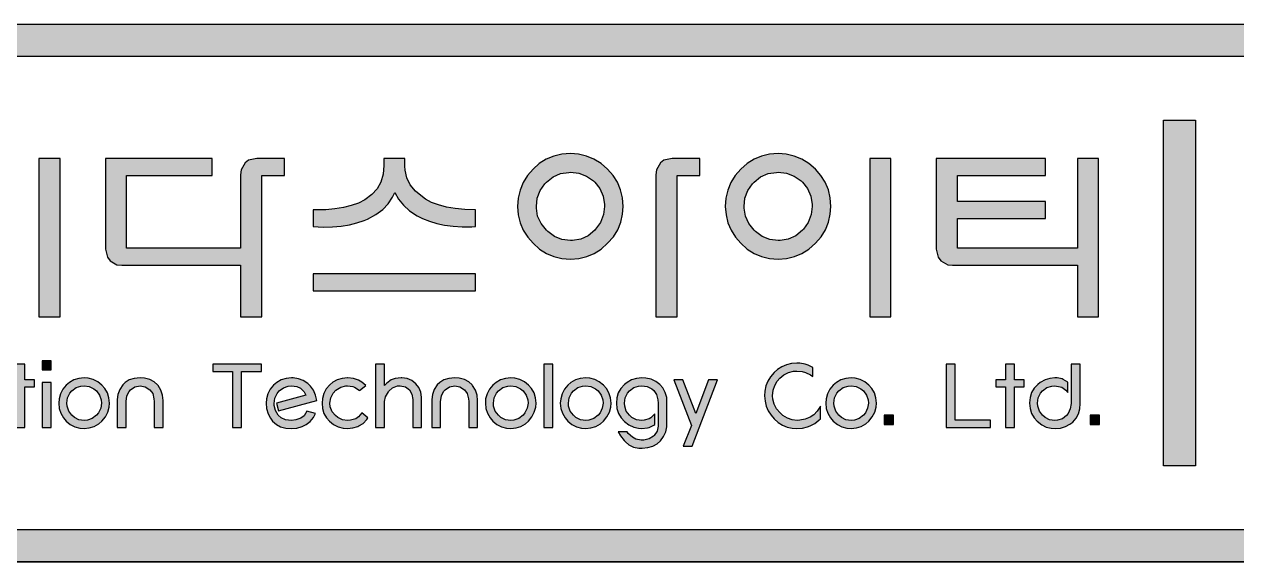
# Model space of a CAD drawing. Extents: x -21 to 6296, y -119 to 8814.
# Drawn here: x 1495 to 3011, y 7758 to 8430 of the extents above; entities that cross this region are included whole.
import ezdxf

# ---------------------------------------------------------------- set-up
doc = ezdxf.new("R2010")
doc.units = 0
doc.header["$LTSCALE"] = 30
doc.header["$MEASUREMENT"] = 0
doc.layers.get('0').update_dxf_attribs({"linetype": 'CONTINUOUS'})
doc.layers.get('DEFPOINTS').update_dxf_attribs({"color": 142, "linetype": 'CONTINUOUS'})
for name, color, linetype in [('Hatch', 7, 'CONTINUOUS'), ('Logo-Text', 7, 'CONTINUOUS'), ('Logo-Text-Hatch', 7, 'CONTINUOUS')]:
    doc.layers.add(name, color=color, linetype=linetype)

# ---------------------------------------------------------------- blocks, each defined once
blk = doc.blocks.new('MidasIT Text')
at = {"layer": 'Logo-Text-Hatch', "ltscale": 5}
for points in [[(677.1, 129.3), (656.8, 129.3), (656.8, -22.9), (677.1, -22.9)], [(823.4, 129.3), (720.8, 129.3), (720.8, 42.2), (722.6, 34.3), (725.1, 30.9), (731.7, 27.2), (736.4, 26.7), (850.7, 26.7), (850.7, -22.9), (871, -22.9), (871, 113), (892.8, 113), (892.8, 129.3), (866.3, 129.3), (858.4, 127.6), (855, 125), (851.2, 118.4), (850.7, 113.7), (850.7, 43.1), (741.1, 43.1), (741.1, 113), (823.4, 113)], [(1013.9, 103.9), (1010.6, 110.7), (1008.9, 118.1), (1008.7, 121.9), (1008.7, 129.3), (988.4, 129.3), (988.4, 122.7), (987.7, 114.2), (985.6, 106.7), (982, 100.2), (977, 94.6), (970.3, 89.6), (964, 86.5), (957.1, 84), (949.6, 82.2), (941.5, 80.9), (932.7, 80.1), (923.3, 80), (920.6, 80.1), (920.6, 63.8), (930, 63.4), (939, 63.6), (947.4, 64.3), (955.3, 65.6), (962.6, 67.3), (969.4, 69.7), (972.8, 71.1), (980.7, 75.3), (987.4, 80.2), (992.7, 85.8), (996.9, 92.1), (999, 96.5), (1002.6, 90.2), (1007.3, 84.3), (1013.3, 79), (1020.6, 74.3), (1025.8, 71.6), (1032.3, 68.9), (1039.3, 66.7), (1046.9, 65.1), (1055.1, 64.1), (1063.8, 63.6), (1073.1, 63.6), (1076.6, 63.8), (1076.6, 80.1), (1066.5, 80.4), (1057.2, 81.2), (1048.7, 82.6), (1041.2, 84.6), (1034.4, 87.1), (1028.5, 90.2), (1025.5, 92.3), (1018.8, 97.8)], [(1270.5, 113), (1292.4, 113), (1292.4, 129.3), (1265.8, 129.3), (1257.9, 127.6), (1254.5, 125), (1250.7, 118.4), (1250.2, 113.7), (1250.2, -22.9), (1270.5, -22.9)], [(1476.1, 129.3), (1455.9, 129.3), (1455.9, -22.9), (1476.1, -22.9)], [(1624.8, 87.9), (1540.1, 87.9), (1540.1, 113), (1624.8, 113), (1624.8, 129.3), (1519.8, 129.3), (1519.8, 42.2), (1521.6, 34.3), (1524.1, 30.9), (1530.8, 27.2), (1535.4, 26.7), (1655.6, 26.7), (1655.6, -22.9), (1675.9, -22.9), (1675.9, 129.3), (1655.6, 129.3), (1655.6, 43.1), (1540.1, 43.1), (1540.1, 71.6), (1624.8, 71.6)], [(1076.6, 18.4), (920.6, 18.4), (920.6, 2.1), (1076.6, 2.1)], [(652.4, -83.4), (643.1, -83.4), (643.1, -68.4), (634.4, -68.4), (634.4, -83.4), (625.1, -83.4), (625.1, -90.2), (634.4, -90.2), (634.4, -129.3), (643.1, -129.3), (643.1, -90.2), (652.4, -90.2)], [(668.4, -65.1), (659.8, -65.1), (659.8, -73.8), (668.4, -73.8)], [(870.8, -68.4), (823.9, -68.4), (823.9, -75.4), (843, -75.4), (843, -129.3), (851.7, -129.3), (851.7, -75.4), (870.8, -75.4)], [(996.9, -91.1), (1001.5, -89.4), (1004.3, -89.2), (1009.4, -90.2), (1013, -93.1), (1015.3, -97.3), (1016.2, -102.5), (1016.2, -129.3), (1024.8, -129.3), (1024.8, -100.2), (1024.2, -95.3), (1022.1, -90.8), (1019.2, -87.3), (1015.3, -84.2), (1010.8, -82.2), (1005.7, -81.5), (1005.1, -81.5), (999.4, -82.1), (995.4, -83.4), (991.3, -86.6), (989.2, -89), (989.2, -68.4), (980.6, -68.4), (980.6, -129.3), (989.2, -129.3), (989.2, -104.3), (990.2, -99.8), (992.8, -95), (993.3, -94.4)], [(1150.9, -68.4), (1142.2, -68.4), (1142.2, -129.3), (1150.9, -129.3)], [(1401.1, -71.6), (1396.5, -69.3), (1393.6, -68.4), (1388.5, -67.5), (1385.8, -67.4), (1380.6, -67.8), (1375.7, -69), (1371.2, -70.9), (1367, -73.7), (1363.8, -76.5), (1360.4, -80.5), (1357.8, -84.8), (1356, -89.4), (1355, -94.3), (1354.7, -98.9), (1355.1, -104), (1356.2, -108.8), (1358.2, -113.3), (1360.9, -117.6), (1363.8, -121), (1367.7, -124.4), (1371.9, -127.1), (1376.4, -129), (1381.3, -130), (1385.8, -130.3), (1391.2, -130), (1396.1, -128.8), (1398.6, -127.8), (1403, -125.6), (1407, -122.2), (1408.4, -120.9), (1408.4, -108.8), (1405.4, -113.5), (1401.9, -117.1), (1398.5, -119.4), (1393.6, -121.4), (1388.6, -122.4), (1386.1, -122.6), (1381.2, -122.1), (1376.6, -120.4), (1372.3, -117.7), (1369.6, -115.3), (1366.2, -111.3), (1363.8, -106.9), (1362.6, -102.1), (1362.3, -98.9), (1362.9, -93.6), (1364.4, -89), (1366.9, -84.7), (1369.2, -82), (1373.2, -78.8), (1377.6, -76.5), (1382.4, -75.3), (1385.8, -75.1), (1390.9, -75.6), (1394, -76.5), (1398.8, -78.8), (1401.1, -80.2)], [(1538, -68.4), (1529.3, -68.4), (1529.3, -129.3), (1571.9, -129.3), (1571.9, -122.2), (1538, -122.2)], [(1604.3, -83.4), (1595.1, -83.4), (1595.1, -68.4), (1586.3, -68.4), (1586.3, -83.4), (1577, -83.4), (1577, -90.2), (1586.3, -90.2), (1586.3, -129.3), (1595.1, -129.3), (1595.1, -90.2), (1604.3, -90.2)], [(1646.2, -85.8), (1641.9, -83.1), (1640.8, -82.6), (1636.1, -81.6), (1633.9, -81.5), (1629.1, -82.1), (1624.4, -83.6), (1619.8, -86.2), (1617.5, -87.9), (1614, -91.4), (1611.5, -95.6), (1610, -100.4), (1609.5, -105.6), (1609.4, -105.9), (1610, -111.2), (1611.4, -115.9), (1613.9, -120.1), (1616.9, -123.4), (1621.2, -126.7), (1625.6, -128.9), (1630.4, -130.1), (1634, -130.3), (1639.2, -129.9), (1644, -128.4), (1648.4, -126.1), (1651.1, -124.1), (1654.3, -120.5), (1656.6, -116.3), (1657.9, -111.3), (1658.2, -106.4), (1658.2, -68.4), (1649.4, -68.4), (1649.4, -106.2), (1648.7, -111.5), (1646.7, -116), (1645.2, -117.9), (1641.3, -121), (1636.5, -122.4), (1633.9, -122.6), (1628.8, -121.9), (1624.4, -119.7), (1622.1, -117.6), (1619.1, -113.6), (1617.4, -108.9), (1617.1, -105.9), (1617.9, -100.8), (1620.1, -96.4), (1622.1, -94), (1626.1, -91), (1630.8, -89.5), (1633.9, -89.2), (1638.9, -90.1), (1640.6, -90.7), (1644.4, -93.6), (1646.2, -95.7)], [(911, -84.3), (906.3, -82.4), (901.4, -81.6), (899.7, -81.5), (894.5, -82.1), (889.8, -83.5), (885.5, -86), (882.5, -88.6), (879.2, -92.5), (876.9, -97), (875.6, -101.7), (875.2, -105.9), (875.7, -111.2), (877.1, -116.1), (879.4, -120.4), (881.5, -123.3), (885.1, -126.4), (889.2, -128.6), (894.2, -129.9), (899.7, -130.3), (904.9, -129.9), (909.8, -128.5), (913.7, -126.6), (917.7, -123.5), (920.9, -119.7), (922.9, -116), (914.4, -113.6), (911.8, -118), (908.6, -120.3), (903.8, -122.1), (899.7, -122.6), (894, -122), (889.6, -120.1), (886.8, -117.5), (884.2, -113), (883, -108.2), (882.9, -106.2), (883.7, -101.2), (885.8, -96.8), (887.9, -94.2), (892, -91.1), (896.6, -89.5), (899.7, -89.2), (904.8, -90), (908.4, -91.6), (912, -95.2), (913.6, -98.3), (885.3, -105.9), (887.2, -113.3), (923.9, -103.3), (922.8, -98.1), (920.8, -93.5), (918, -89.5), (915.5, -87.1)], [(964, -83.8), (959.4, -82.2), (954, -81.5), (953.5, -81.5), (948.4, -82.1), (943.6, -83.5), (939.3, -85.9), (936.4, -88.4), (933.1, -92.3), (930.7, -96.7), (929.4, -101.5), (929, -105.9), (929.5, -111.1), (930.9, -115.9), (933.4, -120.1), (936.2, -123.3), (940.1, -126.5), (944.6, -128.7), (949.3, -130), (953.5, -130.3), (958.6, -129.8), (963.5, -128.3), (964.4, -127.8), (968.5, -125.4), (972.1, -121.6), (973.2, -119.9), (967.3, -115.3), (964, -119.2), (961.4, -120.9), (956.3, -122.3), (953.5, -122.6), (948.6, -121.9), (944.1, -119.7), (942, -117.9), (938.8, -114.2), (937, -109.6), (936.6, -105.9), (937.4, -100.7), (939.6, -96.4), (942.4, -93.6), (947.1, -90.7), (951.8, -89.3), (953.5, -89.2), (958.7, -90), (960.3, -90.5), (964.6, -93.4), (965.2, -93.9), (971.1, -89), (967.3, -85.8)], [(1250, -85), (1245.5, -82.9), (1240.5, -81.8), (1236.5, -81.5), (1231.6, -82.1), (1226.8, -83.5), (1222.4, -86.1), (1219.8, -88.1), (1216.4, -91.8), (1214, -95.9), (1212.6, -100.7), (1212.1, -105.9), (1212.7, -111.2), (1214.1, -115.9), (1216.6, -120.1), (1219.8, -123.5), (1224.2, -126.7), (1228.8, -129), (1233.4, -130.1), (1236.5, -130.3), (1241.9, -129.8), (1243.6, -129.3), (1248.2, -127.1), (1249, -126.6), (1249, -116.2), (1245.2, -119.9), (1243.7, -121), (1239, -122.4), (1236.5, -122.6), (1231.5, -121.9), (1227.1, -119.7), (1224.8, -117.6), (1221.7, -113.6), (1220.1, -108.9), (1219.8, -105.9), (1220.6, -100.8), (1222.8, -96.4), (1224.8, -94), (1228.8, -91), (1233.5, -89.5), (1236.5, -89.2), (1241.8, -90), (1246.1, -92.1), (1248.1, -93.7), (1250.6, -97.7), (1252, -102.6), (1252.2, -105.9), (1252.2, -128), (1251.3, -133), (1248.4, -137), (1247.7, -137.7), (1243.6, -140.2), (1238.6, -141.4), (1236, -141.5), (1230.9, -140.6), (1227.6, -138.8), (1223.5, -135.2), (1222.4, -133.6), (1213.8, -133.6), (1216, -137.2), (1219.6, -141.7), (1220.8, -143.1), (1224.2, -146.1), (1228.6, -148.1), (1233.8, -149.1), (1237, -149.2), (1242.4, -148.7), (1247.1, -147.3), (1251.4, -145), (1254.5, -142.2), (1257.6, -138), (1259.7, -133.5), (1260.7, -128.6), (1260.8, -126.5), (1260.8, -105.9), (1260.5, -100.4), (1259.1, -95.6), (1256.8, -91.3), (1253.9, -87.9)], [(668.4, -86), (659.8, -86), (659.8, -129.3), (668.4, -129.3)], [(767.6, -85.3), (763.3, -83.2), (758.3, -82), (754, -81.7), (748.3, -82.2), (743.6, -83.6), (739.6, -86.1), (737.4, -88.4), (734.5, -92.9), (732.7, -97.6), (732, -102.5), (731.9, -103.3), (731.9, -129.3), (740.6, -129.3), (740.6, -104.3), (741.3, -98.9), (743.4, -94.6), (744.8, -93.1), (749.1, -90.3), (754, -89.4), (759, -90.2), (763.4, -93), (766.2, -96.8), (767.4, -101.7), (767.6, -104.3), (767.6, -129.3), (776.2, -129.3), (776.2, -103.3), (775.6, -98.3), (774.1, -93.6), (771.4, -89.1), (770.9, -88.4)], [(1070.1, -85.3), (1065.9, -83.2), (1060.9, -82), (1056.6, -81.7), (1050.9, -82.2), (1046.1, -83.6), (1042.2, -86.1), (1039.9, -88.4), (1037, -92.9), (1035.2, -97.6), (1034.5, -102.5), (1034.5, -129.3), (1043.1, -129.3), (1043.1, -104.3), (1043.9, -98.9), (1046, -94.6), (1047.3, -93.1), (1051.6, -90.3), (1056.6, -89.4), (1061.6, -90.2), (1066, -93), (1068.7, -96.8), (1070, -101.7), (1070.1, -104.3), (1070.1, -129.3), (1078.7, -129.3), (1078.7, -103.3), (1078.2, -98.3), (1076.6, -93.6), (1073.9, -89.1), (1073.5, -88.4)], [(1275.9, -83.4), (1267.3, -83.4), (1284.3, -127.4), (1276.3, -147.3), (1284.9, -147.3), (1309.5, -83.4), (1300.8, -83.4), (1288.6, -116)], [(1478.7, -117.5), (1469.6, -117.5), (1469.6, -126.5), (1478.7, -126.5)], [(1676.8, -117.5), (1667.8, -117.5), (1667.8, -126.5), (1676.8, -126.5)]]:
    blk.add_hatch(color=256, dxfattribs=at).paths.add_polyline_path(points)
h = blk.add_hatch(color=256, dxfattribs=at)
h.paths.add_polyline_path([(1197.5, 42.2), (1203.7, 47.8), (1209.2, 54), (1213.4, 60.7), (1216.3, 68), (1218.1, 75.7), (1218.6, 83.3), (1218, 91.5), (1216.2, 99.3), (1213.2, 106.4), (1209, 113.1), (1203.7, 119.2), (1197.4, 124.5), (1190.6, 128.7), (1183.4, 131.7), (1175.7, 133.5), (1167.9, 134), (1159.7, 133.4), (1152, 131.6), (1144.7, 128.6), (1138, 124.4), (1132, 119.2), (1126.6, 113), (1122.5, 106.2), (1119.5, 99), (1117.8, 91.3), (1117.1, 83.3), (1117.8, 75.1), (1119.6, 67.4), (1122.6, 60.3), (1127, 53.6), (1132, 47.8), (1138.2, 42.2), (1144.8, 38), (1152, 35), (1159.7, 33.1), (1167.9, 32.5), (1176, 33.1), (1183.6, 35), (1190.8, 38)])
h.paths.add_polyline_path([(1159.8, 51.4), (1152.5, 54.3), (1146.1, 59), (1144.9, 60.3), (1139.7, 66.7), (1136.4, 73.8), (1135.2, 81.6), (1135.2, 83.3), (1136.1, 91.3), (1138.8, 98.6), (1143.4, 105.1), (1144.9, 106.7), (1151.2, 111.7), (1158.3, 114.8), (1166.3, 116), (1167.9, 116.1), (1176, 115.2), (1183.3, 112.4), (1190, 107.9), (1191.3, 106.7), (1196.2, 100.3), (1199.3, 93.1), (1200.6, 85.1), (1200.6, 83.3), (1199.7, 75.3), (1196.9, 67.9), (1192.2, 61.3), (1191.3, 60.3), (1184.9, 55.1), (1177.8, 51.9), (1169.9, 50.5), (1167.9, 50.4)], flags=16)
h = blk.add_hatch(color=256, dxfattribs=at)
h.paths.add_polyline_path([(1416.1, 68), (1417.8, 75.7), (1418.3, 83.3), (1417.8, 91.5), (1416, 99.3), (1413, 106.4), (1408.8, 113.1), (1403.5, 119.2), (1397.2, 124.5), (1390.4, 128.7), (1383.1, 131.7), (1375.5, 133.5), (1367.7, 134), (1359.4, 133.4), (1351.7, 131.6), (1344.5, 128.6), (1337.8, 124.4), (1331.7, 119.2), (1326.4, 113), (1322.3, 106.2), (1319.2, 99), (1317.5, 91.3), (1316.9, 83.3), (1317.6, 75.1), (1319.3, 67.4), (1322.4, 60.3), (1326.7, 53.6), (1331.7, 47.8), (1337.9, 42.2), (1344.6, 38), (1351.8, 35), (1359.4, 33.1), (1367.6, 32.5), (1367.7, 32.5), (1375.7, 33.1), (1383.3, 35), (1390.5, 38), (1397.3, 42.2), (1403.5, 47.8), (1409, 54), (1413.1, 60.7)])
h.paths.add_polyline_path([(1339.5, 66.7), (1336.2, 73.8), (1334.9, 81.6), (1334.9, 83.3), (1335.8, 91.3), (1338.5, 98.6), (1343.2, 105.1), (1344.6, 106.7), (1350.9, 111.7), (1358.1, 114.8), (1366.1, 116), (1367.7, 116.1), (1375.8, 115.2), (1383.1, 112.4), (1389.7, 107.9), (1391, 106.7), (1396, 100.3), (1399, 93.1), (1400.4, 85.1), (1400.4, 83.3), (1399.5, 75.3), (1396.7, 67.9), (1392, 61.3), (1391, 60.3), (1384.7, 55.1), (1377.5, 51.9), (1369.7, 50.5), (1367.7, 50.4), (1359.6, 51.4), (1352.3, 54.3), (1345.9, 59), (1344.6, 60.3)], flags=16)
h = blk.add_hatch(color=256, dxfattribs=at)
h.paths.add_polyline_path([(708.9, -83.1), (704.1, -81.8), (700.2, -81.5), (695, -82.1), (690.3, -83.5), (686, -86), (683.1, -88.6), (679.7, -92.5), (677.5, -97), (676.2, -101.7), (675.8, -105.9), (676.3, -111), (677.8, -115.7), (680.4, -119.9), (683.1, -123.1), (686.9, -126.4), (691.3, -128.7), (696.1, -130), (700.2, -130.3), (705.2, -129.8), (709.9, -128.3), (714.2, -125.7), (717.4, -123.1), (720.7, -119), (723, -114.7), (724.3, -109.9), (724.5, -105.9), (724.1, -100.8), (722.6, -96.1), (720.1, -91.8), (717.4, -88.6), (713.3, -85.4)])
h.paths.add_polyline_path([(697.2, -89.5), (700.2, -89.2), (705.2, -90), (709.6, -92.1), (712, -94), (715.1, -98.1), (716.6, -102.7), (716.9, -105.9), (716.2, -110.9), (714, -115.3), (712, -117.6), (708, -120.7), (703.3, -122.3), (700.2, -122.6), (695.2, -121.9), (690.8, -119.7), (688.5, -117.6), (685.4, -113.6), (683.8, -108.9), (683.5, -105.9), (684.3, -100.8), (686.4, -96.4), (688.5, -94), (692.5, -91)], flags=16)
h = blk.add_hatch(color=256, dxfattribs=at)
h.paths.add_polyline_path([(1123.6, -85.4), (1119.2, -83.1), (1114.4, -81.8), (1110.5, -81.5), (1105.4, -82.1), (1100.6, -83.5), (1096.4, -86), (1093.3, -88.6), (1090, -92.5), (1087.7, -97), (1086.4, -101.7), (1086.1, -105.9), (1086.6, -111), (1088.2, -115.7), (1090.7, -119.9), (1093.3, -123.1), (1097.3, -126.4), (1101.6, -128.7), (1106.5, -130), (1110.5, -130.3), (1115.6, -129.8), (1120.3, -128.3), (1124.6, -125.7), (1127.6, -123.1), (1130.9, -119), (1133.2, -114.7), (1134.5, -109.9), (1134.9, -105.9), (1134.3, -100.8), (1132.9, -96.1), (1130.4, -91.8), (1127.6, -88.6)])
h.paths.add_polyline_path([(1107.6, -89.5), (1110.5, -89.2), (1115.5, -90), (1120, -92.1), (1122.4, -94), (1125.3, -98.1), (1126.9, -102.7), (1127.2, -105.9), (1126.4, -110.9), (1124.2, -115.3), (1122.4, -117.6), (1118.2, -120.7), (1113.6, -122.3), (1110.5, -122.6), (1105.5, -121.9), (1101, -119.7), (1098.7, -117.6), (1095.7, -113.6), (1094.1, -108.9), (1093.8, -105.9), (1094.5, -100.8), (1096.7, -96.4), (1098.7, -94), (1102.9, -91)], flags=16)
h = blk.add_hatch(color=256, dxfattribs=at)
h.paths.add_polyline_path([(1195.7, -85.4), (1191.3, -83.1), (1186.5, -81.8), (1182.6, -81.5), (1177.4, -82.1), (1172.8, -83.5), (1168.4, -86), (1165.5, -88.6), (1162.2, -92.5), (1159.9, -97), (1158.6, -101.7), (1158.2, -105.9), (1158.8, -111), (1160.3, -115.7), (1162.8, -119.9), (1165.5, -123.1), (1169.4, -126.4), (1173.8, -128.7), (1178.5, -130), (1182.6, -130.3), (1187.7, -129.8), (1192.4, -128.3), (1196.7, -125.7), (1199.8, -123.1), (1203.1, -119), (1205.4, -114.7), (1206.7, -109.9), (1207, -105.9), (1206.5, -100.8), (1205, -96.1), (1202.5, -91.8), (1199.8, -88.6)])
h.paths.add_polyline_path([(1179.7, -89.5), (1182.6, -89.2), (1187.7, -90), (1192.2, -92.1), (1194.5, -94), (1197.5, -98.1), (1199.1, -102.7), (1199.3, -105.9), (1198.6, -110.9), (1196.4, -115.3), (1194.5, -117.6), (1190.4, -120.7), (1185.7, -122.3), (1182.6, -122.6), (1177.6, -121.9), (1173.2, -119.7), (1170.9, -117.6), (1167.8, -113.6), (1166.2, -108.9), (1166, -105.9), (1166.7, -100.8), (1168.9, -96.4), (1170.9, -94), (1175, -91)], flags=16)
h = blk.add_hatch(color=256, dxfattribs=at)
h.paths.add_polyline_path([(1451, -85.4), (1446.6, -83.1), (1441.8, -81.8), (1437.9, -81.5), (1432.8, -82.1), (1428, -83.5), (1423.8, -86), (1420.7, -88.6), (1417.4, -92.5), (1415.1, -97), (1413.8, -101.7), (1413.6, -105.9), (1414, -111), (1415.6, -115.7), (1418.1, -119.9), (1420.7, -123.1), (1424.7, -126.4), (1429, -128.7), (1433.8, -130), (1437.9, -130.3), (1443, -129.8), (1447.7, -128.3), (1452, -125.7), (1455, -123.1), (1458.3, -119), (1460.6, -114.7), (1461.9, -109.9), (1462.3, -105.9), (1461.7, -100.8), (1460.3, -96.1), (1457.8, -91.8), (1455, -88.6)])
h.paths.add_polyline_path([(1447.4, -92.1), (1449.8, -94), (1452.7, -98.1), (1454.3, -102.7), (1454.6, -105.9), (1453.8, -110.9), (1451.6, -115.3), (1449.8, -117.6), (1445.6, -120.7), (1441.1, -122.3), (1437.9, -122.6), (1432.9, -121.9), (1428.5, -119.7), (1426.2, -117.6), (1423.1, -113.6), (1421.5, -108.9), (1421.2, -105.9), (1421.9, -100.8), (1424.1, -96.4), (1426.2, -94), (1430.2, -91), (1434.9, -89.5), (1437.9, -89.2), (1442.9, -90)], flags=16)
at = {"layer": 'Logo-Text', "ltscale": 5}
for points in [[(677.1, 129.3), (656.8, 129.3), (656.8, -22.9), (677.1, -22.9)], [(823.4, 129.3), (720.8, 129.3), (720.8, 42.2), (722.6, 34.3), (725.1, 30.9), (731.7, 27.2), (736.4, 26.7), (850.7, 26.7), (850.7, -22.9), (871, -22.9), (871, 113), (892.8, 113), (892.8, 129.3), (866.3, 129.3), (858.4, 127.6), (855, 125), (851.2, 118.4), (850.7, 113.7), (850.7, 43.1), (741.1, 43.1), (741.1, 113), (823.4, 113)], [(1013.9, 103.9), (1010.6, 110.7), (1008.9, 118.1), (1008.7, 121.9), (1008.7, 129.3), (988.4, 129.3), (988.4, 122.7), (987.7, 114.2), (985.6, 106.7), (982, 100.2), (977, 94.6), (970.3, 89.6), (964, 86.5), (957.1, 84), (949.6, 82.2), (941.5, 80.9), (932.7, 80.1), (923.3, 80), (920.6, 80.1), (920.6, 63.8), (930, 63.4), (939, 63.6), (947.4, 64.3), (955.3, 65.6), (962.6, 67.3), (969.4, 69.7), (972.8, 71.1), (980.7, 75.3), (987.4, 80.2), (992.7, 85.8), (996.9, 92.1), (999, 96.5), (1002.6, 90.2), (1007.3, 84.3), (1013.3, 79), (1020.6, 74.3), (1025.8, 71.6), (1032.3, 68.9), (1039.3, 66.7), (1046.9, 65.1), (1055.1, 64.1), (1063.8, 63.6), (1073.1, 63.6), (1076.6, 63.8), (1076.6, 80.1), (1066.5, 80.4), (1057.2, 81.2), (1048.7, 82.6), (1041.2, 84.6), (1034.4, 87.1), (1028.5, 90.2), (1025.5, 92.3), (1018.8, 97.8)], [(1197.5, 42.2), (1203.7, 47.8), (1209.2, 54), (1213.4, 60.7), (1216.3, 68), (1218.1, 75.7), (1218.6, 83.3), (1218, 91.5), (1216.2, 99.3), (1213.2, 106.4), (1209, 113.1), (1203.7, 119.2), (1197.4, 124.5), (1190.6, 128.7), (1183.4, 131.7), (1175.7, 133.5), (1167.9, 134), (1159.7, 133.4), (1152, 131.6), (1144.7, 128.6), (1138, 124.4), (1132, 119.2), (1126.6, 113), (1122.5, 106.2), (1119.5, 99), (1117.8, 91.3), (1117.1, 83.3), (1117.8, 75.1), (1119.6, 67.4), (1122.6, 60.3), (1127, 53.6), (1132, 47.8), (1138.2, 42.2), (1144.8, 38), (1152, 35), (1159.7, 33.1), (1167.9, 32.5), (1176, 33.1), (1183.6, 35), (1190.8, 38)], [(1270.5, 113), (1292.4, 113), (1292.4, 129.3), (1265.8, 129.3), (1257.9, 127.6), (1254.5, 125), (1250.7, 118.4), (1250.2, 113.7), (1250.2, -22.9), (1270.5, -22.9)], [(1416.1, 68), (1417.8, 75.7), (1418.3, 83.3), (1417.8, 91.5), (1416, 99.3), (1413, 106.4), (1408.8, 113.1), (1403.5, 119.2), (1397.2, 124.5), (1390.4, 128.7), (1383.1, 131.7), (1375.5, 133.5), (1367.7, 134), (1359.4, 133.4), (1351.7, 131.6), (1344.5, 128.6), (1337.8, 124.4), (1331.7, 119.2), (1326.4, 113), (1322.3, 106.2), (1319.2, 99), (1317.5, 91.3), (1316.9, 83.3), (1317.6, 75.1), (1319.3, 67.4), (1322.4, 60.3), (1326.7, 53.6), (1331.7, 47.8), (1337.9, 42.2), (1344.6, 38), (1351.8, 35), (1359.4, 33.1), (1367.6, 32.5), (1367.7, 32.5), (1375.7, 33.1), (1383.3, 35), (1390.5, 38), (1397.3, 42.2), (1403.5, 47.8), (1409, 54), (1413.1, 60.7)], [(1476.1, 129.3), (1455.9, 129.3), (1455.9, -22.9), (1476.1, -22.9)], [(1624.8, 87.9), (1540.1, 87.9), (1540.1, 113), (1624.8, 113), (1624.8, 129.3), (1519.8, 129.3), (1519.8, 42.2), (1521.6, 34.3), (1524.1, 30.9), (1530.8, 27.2), (1535.4, 26.7), (1655.6, 26.7), (1655.6, -22.9), (1675.9, -22.9), (1675.9, 129.3), (1655.6, 129.3), (1655.6, 43.1), (1540.1, 43.1), (1540.1, 71.6), (1624.8, 71.6)], [(1159.8, 51.4), (1152.5, 54.3), (1146.1, 59), (1144.9, 60.3), (1139.7, 66.7), (1136.4, 73.8), (1135.2, 81.6), (1135.2, 83.3), (1136.1, 91.3), (1138.8, 98.6), (1143.4, 105.1), (1144.9, 106.7), (1151.2, 111.7), (1158.3, 114.8), (1166.3, 116), (1167.9, 116.1), (1176, 115.2), (1183.3, 112.4), (1190, 107.9), (1191.3, 106.7), (1196.2, 100.3), (1199.3, 93.1), (1200.6, 85.1), (1200.6, 83.3), (1199.7, 75.3), (1196.9, 67.9), (1192.2, 61.3), (1191.3, 60.3), (1184.9, 55.1), (1177.8, 51.9), (1169.9, 50.5), (1167.9, 50.4)], [(1339.5, 66.7), (1336.2, 73.8), (1334.9, 81.6), (1334.9, 83.3), (1335.8, 91.3), (1338.5, 98.6), (1343.2, 105.1), (1344.6, 106.7), (1350.9, 111.7), (1358.1, 114.8), (1366.1, 116), (1367.7, 116.1), (1375.8, 115.2), (1383.1, 112.4), (1389.7, 107.9), (1391, 106.7), (1396, 100.3), (1399, 93.1), (1400.4, 85.1), (1400.4, 83.3), (1399.5, 75.3), (1396.7, 67.9), (1392, 61.3), (1391, 60.3), (1384.7, 55.1), (1377.5, 51.9), (1369.7, 50.5), (1367.7, 50.4), (1359.6, 51.4), (1352.3, 54.3), (1345.9, 59), (1344.6, 60.3)], [(1076.6, 18.4), (920.6, 18.4), (920.6, 2.1), (1076.6, 2.1)], [(652.4, -83.4), (643.1, -83.4), (643.1, -68.4), (634.4, -68.4), (634.4, -83.4), (625.1, -83.4), (625.1, -90.2), (634.4, -90.2), (634.4, -129.3), (643.1, -129.3), (643.1, -90.2), (652.4, -90.2)], [(668.4, -65.1), (659.8, -65.1), (659.8, -73.8), (668.4, -73.8)], [(870.8, -68.4), (823.9, -68.4), (823.9, -75.4), (843, -75.4), (843, -129.3), (851.7, -129.3), (851.7, -75.4), (870.8, -75.4)], [(996.9, -91.1), (1001.5, -89.4), (1004.3, -89.2), (1009.4, -90.2), (1013, -93.1), (1015.3, -97.3), (1016.2, -102.5), (1016.2, -129.3), (1024.8, -129.3), (1024.8, -100.2), (1024.2, -95.3), (1022.1, -90.8), (1019.2, -87.3), (1015.3, -84.2), (1010.8, -82.2), (1005.7, -81.5), (1005.1, -81.5), (999.4, -82.1), (995.4, -83.4), (991.3, -86.6), (989.2, -89), (989.2, -68.4), (980.6, -68.4), (980.6, -129.3), (989.2, -129.3), (989.2, -104.3), (990.2, -99.8), (992.8, -95), (993.3, -94.4)], [(1150.9, -68.4), (1142.2, -68.4), (1142.2, -129.3), (1150.9, -129.3)], [(1401.1, -71.6), (1396.5, -69.3), (1393.6, -68.4), (1388.5, -67.5), (1385.8, -67.4), (1380.6, -67.8), (1375.7, -69), (1371.2, -70.9), (1367, -73.7), (1363.8, -76.5), (1360.4, -80.5), (1357.8, -84.8), (1356, -89.4), (1355, -94.3), (1354.7, -98.9), (1355.1, -104), (1356.2, -108.8), (1358.2, -113.3), (1360.9, -117.6), (1363.8, -121), (1367.7, -124.4), (1371.9, -127.1), (1376.4, -129), (1381.3, -130), (1385.8, -130.3), (1391.2, -130), (1396.1, -128.8), (1398.6, -127.8), (1403, -125.6), (1407, -122.2), (1408.4, -120.9), (1408.4, -108.8), (1405.4, -113.5), (1401.9, -117.1), (1398.5, -119.4), (1393.6, -121.4), (1388.6, -122.4), (1386.1, -122.6), (1381.2, -122.1), (1376.6, -120.4), (1372.3, -117.7), (1369.6, -115.3), (1366.2, -111.3), (1363.8, -106.9), (1362.6, -102.1), (1362.3, -98.9), (1362.9, -93.6), (1364.4, -89), (1366.9, -84.7), (1369.2, -82), (1373.2, -78.8), (1377.6, -76.5), (1382.4, -75.3), (1385.8, -75.1), (1390.9, -75.6), (1394, -76.5), (1398.8, -78.8), (1401.1, -80.2)], [(1538, -68.4), (1529.3, -68.4), (1529.3, -129.3), (1571.9, -129.3), (1571.9, -122.2), (1538, -122.2)], [(1604.3, -83.4), (1595.1, -83.4), (1595.1, -68.4), (1586.3, -68.4), (1586.3, -83.4), (1577, -83.4), (1577, -90.2), (1586.3, -90.2), (1586.3, -129.3), (1595.1, -129.3), (1595.1, -90.2), (1604.3, -90.2)], [(1646.2, -85.8), (1641.9, -83.1), (1640.8, -82.6), (1636.1, -81.6), (1633.9, -81.5), (1629.1, -82.1), (1624.4, -83.6), (1619.8, -86.2), (1617.5, -87.9), (1614, -91.4), (1611.5, -95.6), (1610, -100.4), (1609.5, -105.6), (1609.4, -105.9), (1610, -111.2), (1611.4, -115.9), (1613.9, -120.1), (1616.9, -123.4), (1621.2, -126.7), (1625.6, -128.9), (1630.4, -130.1), (1634, -130.3), (1639.2, -129.9), (1644, -128.4), (1648.4, -126.1), (1651.1, -124.1), (1654.3, -120.5), (1656.6, -116.3), (1657.9, -111.3), (1658.2, -106.4), (1658.2, -68.4), (1649.4, -68.4), (1649.4, -106.2), (1648.7, -111.5), (1646.7, -116), (1645.2, -117.9), (1641.3, -121), (1636.5, -122.4), (1633.9, -122.6), (1628.8, -121.9), (1624.4, -119.7), (1622.1, -117.6), (1619.1, -113.6), (1617.4, -108.9), (1617.1, -105.9), (1617.9, -100.8), (1620.1, -96.4), (1622.1, -94), (1626.1, -91), (1630.8, -89.5), (1633.9, -89.2), (1638.9, -90.1), (1640.6, -90.7), (1644.4, -93.6), (1646.2, -95.7)], [(708.9, -83.1), (704.1, -81.8), (700.2, -81.5), (695, -82.1), (690.3, -83.5), (686, -86), (683.1, -88.6), (679.7, -92.5), (677.5, -97), (676.2, -101.7), (675.8, -105.9), (676.3, -111), (677.8, -115.7), (680.4, -119.9), (683.1, -123.1), (686.9, -126.4), (691.3, -128.7), (696.1, -130), (700.2, -130.3), (705.2, -129.8), (709.9, -128.3), (714.2, -125.7), (717.4, -123.1), (720.7, -119), (723, -114.7), (724.3, -109.9), (724.5, -105.9), (724.1, -100.8), (722.6, -96.1), (720.1, -91.8), (717.4, -88.6), (713.3, -85.4)], [(911, -84.3), (906.3, -82.4), (901.4, -81.6), (899.7, -81.5), (894.5, -82.1), (889.8, -83.5), (885.5, -86), (882.5, -88.6), (879.2, -92.5), (876.9, -97), (875.6, -101.7), (875.2, -105.9), (875.7, -111.2), (877.1, -116.1), (879.4, -120.4), (881.5, -123.3), (885.1, -126.4), (889.2, -128.6), (894.2, -129.9), (899.7, -130.3), (904.9, -129.9), (909.8, -128.5), (913.7, -126.6), (917.7, -123.5), (920.9, -119.7), (922.9, -116), (914.4, -113.6), (911.8, -118), (908.6, -120.3), (903.8, -122.1), (899.7, -122.6), (894, -122), (889.6, -120.1), (886.8, -117.5), (884.2, -113), (883, -108.2), (882.9, -106.2), (883.7, -101.2), (885.8, -96.8), (887.9, -94.2), (892, -91.1), (896.6, -89.5), (899.7, -89.2), (904.8, -90), (908.4, -91.6), (912, -95.2), (913.6, -98.3), (885.3, -105.9), (887.2, -113.3), (923.9, -103.3), (922.8, -98.1), (920.8, -93.5), (918, -89.5), (915.5, -87.1)], [(964, -83.8), (959.4, -82.2), (954, -81.5), (953.5, -81.5), (948.4, -82.1), (943.6, -83.5), (939.3, -85.9), (936.4, -88.4), (933.1, -92.3), (930.7, -96.7), (929.4, -101.5), (929, -105.9), (929.5, -111.1), (930.9, -115.9), (933.4, -120.1), (936.2, -123.3), (940.1, -126.5), (944.6, -128.7), (949.3, -130), (953.5, -130.3), (958.6, -129.8), (963.5, -128.3), (964.4, -127.8), (968.5, -125.4), (972.1, -121.6), (973.2, -119.9), (967.3, -115.3), (964, -119.2), (961.4, -120.9), (956.3, -122.3), (953.5, -122.6), (948.6, -121.9), (944.1, -119.7), (942, -117.9), (938.8, -114.2), (937, -109.6), (936.6, -105.9), (937.4, -100.7), (939.6, -96.4), (942.4, -93.6), (947.1, -90.7), (951.8, -89.3), (953.5, -89.2), (958.7, -90), (960.3, -90.5), (964.6, -93.4), (965.2, -93.9), (971.1, -89), (967.3, -85.8)], [(1123.6, -85.4), (1119.2, -83.1), (1114.4, -81.8), (1110.5, -81.5), (1105.4, -82.1), (1100.6, -83.5), (1096.4, -86), (1093.3, -88.6), (1090, -92.5), (1087.7, -97), (1086.4, -101.7), (1086.1, -105.9), (1086.6, -111), (1088.2, -115.7), (1090.7, -119.9), (1093.3, -123.1), (1097.3, -126.4), (1101.6, -128.7), (1106.5, -130), (1110.5, -130.3), (1115.6, -129.8), (1120.3, -128.3), (1124.6, -125.7), (1127.6, -123.1), (1130.9, -119), (1133.2, -114.7), (1134.5, -109.9), (1134.9, -105.9), (1134.3, -100.8), (1132.9, -96.1), (1130.4, -91.8), (1127.6, -88.6)], [(1195.7, -85.4), (1191.3, -83.1), (1186.5, -81.8), (1182.6, -81.5), (1177.4, -82.1), (1172.8, -83.5), (1168.4, -86), (1165.5, -88.6), (1162.2, -92.5), (1159.9, -97), (1158.6, -101.7), (1158.2, -105.9), (1158.8, -111), (1160.3, -115.7), (1162.8, -119.9), (1165.5, -123.1), (1169.4, -126.4), (1173.8, -128.7), (1178.5, -130), (1182.6, -130.3), (1187.7, -129.8), (1192.4, -128.3), (1196.7, -125.7), (1199.8, -123.1), (1203.1, -119), (1205.4, -114.7), (1206.7, -109.9), (1207, -105.9), (1206.5, -100.8), (1205, -96.1), (1202.5, -91.8), (1199.8, -88.6)], [(1250, -85), (1245.5, -82.9), (1240.5, -81.8), (1236.5, -81.5), (1231.6, -82.1), (1226.8, -83.5), (1222.4, -86.1), (1219.8, -88.1), (1216.4, -91.8), (1214, -95.9), (1212.6, -100.7), (1212.1, -105.9), (1212.7, -111.2), (1214.1, -115.9), (1216.6, -120.1), (1219.8, -123.5), (1224.2, -126.7), (1228.8, -129), (1233.4, -130.1), (1236.5, -130.3), (1241.9, -129.8), (1243.6, -129.3), (1248.2, -127.1), (1249, -126.6), (1249, -116.2), (1245.2, -119.9), (1243.7, -121), (1239, -122.4), (1236.5, -122.6), (1231.5, -121.9), (1227.1, -119.7), (1224.8, -117.6), (1221.7, -113.6), (1220.1, -108.9), (1219.8, -105.9), (1220.6, -100.8), (1222.8, -96.4), (1224.8, -94), (1228.8, -91), (1233.5, -89.5), (1236.5, -89.2), (1241.8, -90), (1246.1, -92.1), (1248.1, -93.7), (1250.6, -97.7), (1252, -102.6), (1252.2, -105.9), (1252.2, -128), (1251.3, -133), (1248.4, -137), (1247.7, -137.7), (1243.6, -140.2), (1238.6, -141.4), (1236, -141.5), (1230.9, -140.6), (1227.6, -138.8), (1223.5, -135.2), (1222.4, -133.6), (1213.8, -133.6), (1216, -137.2), (1219.6, -141.7), (1220.8, -143.1), (1224.2, -146.1), (1228.6, -148.1), (1233.8, -149.1), (1237, -149.2), (1242.4, -148.7), (1247.1, -147.3), (1251.4, -145), (1254.5, -142.2), (1257.6, -138), (1259.7, -133.5), (1260.7, -128.6), (1260.8, -126.5), (1260.8, -105.9), (1260.5, -100.4), (1259.1, -95.6), (1256.8, -91.3), (1253.9, -87.9)], [(1451, -85.4), (1446.6, -83.1), (1441.8, -81.8), (1437.9, -81.5), (1432.8, -82.1), (1428, -83.5), (1423.8, -86), (1420.7, -88.6), (1417.4, -92.5), (1415.1, -97), (1413.8, -101.7), (1413.6, -105.9), (1414, -111), (1415.6, -115.7), (1418.1, -119.9), (1420.7, -123.1), (1424.7, -126.4), (1429, -128.7), (1433.8, -130), (1437.9, -130.3), (1443, -129.8), (1447.7, -128.3), (1452, -125.7), (1455, -123.1), (1458.3, -119), (1460.6, -114.7), (1461.9, -109.9), (1462.3, -105.9), (1461.7, -100.8), (1460.3, -96.1), (1457.8, -91.8), (1455, -88.6)], [(668.4, -86), (659.8, -86), (659.8, -129.3), (668.4, -129.3)], [(697.2, -89.5), (700.2, -89.2), (705.2, -90), (709.6, -92.1), (712, -94), (715.1, -98.1), (716.6, -102.7), (716.9, -105.9), (716.2, -110.9), (714, -115.3), (712, -117.6), (708, -120.7), (703.3, -122.3), (700.2, -122.6), (695.2, -121.9), (690.8, -119.7), (688.5, -117.6), (685.4, -113.6), (683.8, -108.9), (683.5, -105.9), (684.3, -100.8), (686.4, -96.4), (688.5, -94), (692.5, -91)], [(767.6, -85.3), (763.3, -83.2), (758.3, -82), (754, -81.7), (748.3, -82.2), (743.6, -83.6), (739.6, -86.1), (737.4, -88.4), (734.5, -92.9), (732.7, -97.6), (732, -102.5), (731.9, -103.3), (731.9, -129.3), (740.6, -129.3), (740.6, -104.3), (741.3, -98.9), (743.4, -94.6), (744.8, -93.1), (749.1, -90.3), (754, -89.4), (759, -90.2), (763.4, -93), (766.2, -96.8), (767.4, -101.7), (767.6, -104.3), (767.6, -129.3), (776.2, -129.3), (776.2, -103.3), (775.6, -98.3), (774.1, -93.6), (771.4, -89.1), (770.9, -88.4)], [(1070.1, -85.3), (1065.9, -83.2), (1060.9, -82), (1056.6, -81.7), (1050.9, -82.2), (1046.1, -83.6), (1042.2, -86.1), (1039.9, -88.4), (1037, -92.9), (1035.2, -97.6), (1034.5, -102.5), (1034.5, -129.3), (1043.1, -129.3), (1043.1, -104.3), (1043.9, -98.9), (1046, -94.6), (1047.3, -93.1), (1051.6, -90.3), (1056.6, -89.4), (1061.6, -90.2), (1066, -93), (1068.7, -96.8), (1070, -101.7), (1070.1, -104.3), (1070.1, -129.3), (1078.7, -129.3), (1078.7, -103.3), (1078.2, -98.3), (1076.6, -93.6), (1073.9, -89.1), (1073.5, -88.4)], [(1107.6, -89.5), (1110.5, -89.2), (1115.5, -90), (1120, -92.1), (1122.4, -94), (1125.3, -98.1), (1126.9, -102.7), (1127.2, -105.9), (1126.4, -110.9), (1124.2, -115.3), (1122.4, -117.6), (1118.2, -120.7), (1113.6, -122.3), (1110.5, -122.6), (1105.5, -121.9), (1101, -119.7), (1098.7, -117.6), (1095.7, -113.6), (1094.1, -108.9), (1093.8, -105.9), (1094.5, -100.8), (1096.7, -96.4), (1098.7, -94), (1102.9, -91)], [(1179.7, -89.5), (1182.6, -89.2), (1187.7, -90), (1192.2, -92.1), (1194.5, -94), (1197.5, -98.1), (1199.1, -102.7), (1199.3, -105.9), (1198.6, -110.9), (1196.4, -115.3), (1194.5, -117.6), (1190.4, -120.7), (1185.7, -122.3), (1182.6, -122.6), (1177.6, -121.9), (1173.2, -119.7), (1170.9, -117.6), (1167.8, -113.6), (1166.2, -108.9), (1166, -105.9), (1166.7, -100.8), (1168.9, -96.4), (1170.9, -94), (1175, -91)], [(1275.9, -83.4), (1267.3, -83.4), (1284.3, -127.4), (1276.3, -147.3), (1284.9, -147.3), (1309.5, -83.4), (1300.8, -83.4), (1288.6, -116)], [(1447.4, -92.1), (1449.8, -94), (1452.7, -98.1), (1454.3, -102.7), (1454.6, -105.9), (1453.8, -110.9), (1451.6, -115.3), (1449.8, -117.6), (1445.6, -120.7), (1441.1, -122.3), (1437.9, -122.6), (1432.9, -121.9), (1428.5, -119.7), (1426.2, -117.6), (1423.1, -113.6), (1421.5, -108.9), (1421.2, -105.9), (1421.9, -100.8), (1424.1, -96.4), (1426.2, -94), (1430.2, -91), (1434.9, -89.5), (1437.9, -89.2), (1442.9, -90)], [(1478.7, -117.5), (1469.6, -117.5), (1469.6, -126.5), (1478.7, -126.5)], [(1676.8, -117.5), (1667.8, -117.5), (1667.8, -126.5), (1676.8, -126.5)]]:
    blk.add_lwpolyline(points, close=True, dxfattribs=at)

msp = doc.modelspace()

# ---------------------------------------------------------------- hatches: boundary and pattern name
at = {"layer": 'Hatch', "ltscale": 5}
h = msp.add_hatch(color=256, dxfattribs=at)
h.paths.add_polyline_path([(540, 8430), (540, 7758.1), (5759.9, 7758.1), (5759.9, 8430)])
h.paths.add_polyline_path([(5719.9, 8390), (5719.9, 7798.1), (580, 7798.1), (580, 8390)], flags=16)
msp.add_hatch(color=256, dxfattribs=at).paths.add_polyline_path([(2960, 8310), (2920, 8310), (2920, 7878.1), (2960, 7878.1)])

# ---------------------------------------------------------------- linework, layer by layer
at = {"ltscale": 5}
for points in [[(540, 8430), (5759.9, 8430), (5759.9, 7758.1), (540, 7758.1)], [(2920, 8310), (2960, 8310), (2960, 7878.1), (2920, 7878.1)]]:
    msp.add_lwpolyline(points, close=True, dxfattribs=at)
at = {"layer": 'DEFPOINTS', "linetype": 'Continuous'}
msp.add_line((540, 7758.1), (5760, 7758.1), dxfattribs=at)
msp.add_lwpolyline([(540, 8430), (5759.9, 8430), (5759.9, 7758.1), (540, 7758.1)], close=True, dxfattribs=at)
at = {"layer": 'Hatch', "ltscale": 5}
msp.add_lwpolyline([(580, 8390), (5719.9, 8390), (5719.9, 7798.1), (580, 7798.1)], close=True, dxfattribs=at)

# ---------------------------------------------------------------- block references
at = {"layer": 'Logo-Text', "xscale": 1.299999999999955, "yscale": 1.299999999999955, "zscale": 1.299999999999955}
msp.add_blockref('MidasIT Text', (660, 8094.1), dxfattribs=at)

doc.saveas('drawing.dxf')
